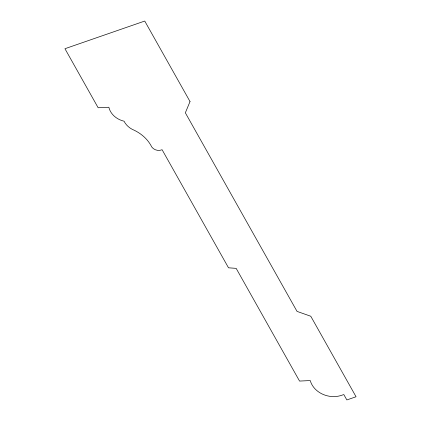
<?xml version="1.0" encoding="UTF-8"?>
<svg xmlns="http://www.w3.org/2000/svg" width="421" height="421" viewBox="0 0 421 421"><rect width="100%" height="100%" fill="white"/><g stroke="black" fill="none" stroke-linecap="round" stroke-linejoin="round"><path stroke-width="0.63" d="M190.029 101.561L185.345 112.802L297.037 311.393L310.777 316.25L356.055 396.756L346.846 399.95L343.831 394.582L340.221 395.74A22.371 18.55 12.5 0 1 310.266 380.563L299.552 381.073L236.16 268.361L228.508 267.803L162.101 149.723A7.567 6.273 12.5 0 1 151.749 146.982A36.943 30.628 12.5 0 0 134.436 130.347A18.735 15.53 12.5 0 1 124.063 121.222A19.513 16.177 12.5 0 1 108.865 107.25L98.151 107.755L64.945 48.715L144.745 21.05L190.029 101.561"/></g></svg>
